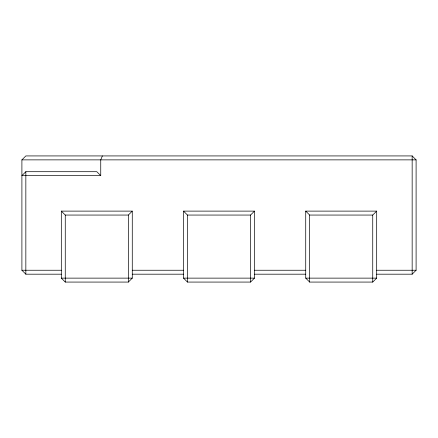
<?xml version="1.0" encoding="UTF-8"?>
<svg xmlns="http://www.w3.org/2000/svg" width="438" height="438" viewBox="0 0 438 438"><rect width="100%" height="100%" fill="white"/><g stroke="black" fill="none" stroke-linecap="round" stroke-linejoin="round"><path stroke-width="0.66" d="M102.372 155.928L100.74 159.87L100.74 175.638L21.9 175.638L25.842 171.696L96.798 171.696L100.74 175.638M61.32 274.188L25.842 274.188L21.9 270.246L21.9 159.87L25.842 155.928L412.158 155.928L416.1 159.87L416.1 270.246L412.158 274.188L376.68 274.188M128.334 282.072L128.334 215.058L132.276 211.116L132.276 278.13L128.334 282.072L65.262 282.072L61.32 278.13L61.32 211.116L132.276 211.116M250.536 282.072L250.536 215.058L254.478 211.116L254.478 278.13L250.536 282.072L187.464 282.072L183.522 278.13L183.522 211.116L254.478 211.116M372.738 282.072L372.738 215.058L376.68 211.116L376.68 278.13L372.738 282.072L309.666 282.072L305.724 278.13L305.724 211.116L376.68 211.116M21.9 159.87L416.1 159.87M61.32 211.116L65.262 215.058L128.334 215.058M183.522 211.116L187.464 215.058L250.536 215.058M305.724 211.116L309.666 215.058L372.738 215.058M21.9 270.246L61.32 270.246M132.276 270.246L183.522 270.246M254.478 270.246L305.724 270.246M376.68 270.246L416.1 270.246M132.276 274.188L183.522 274.188M254.478 274.188L305.724 274.188M61.32 278.13L132.276 278.13M183.522 278.13L254.478 278.13M305.724 278.13L376.68 278.13M412.158 155.928L412.158 274.188M309.666 215.058L309.666 282.072M187.464 215.058L187.464 282.072M65.262 215.058L65.262 282.072M25.842 171.696L25.842 274.188"/></g></svg>
